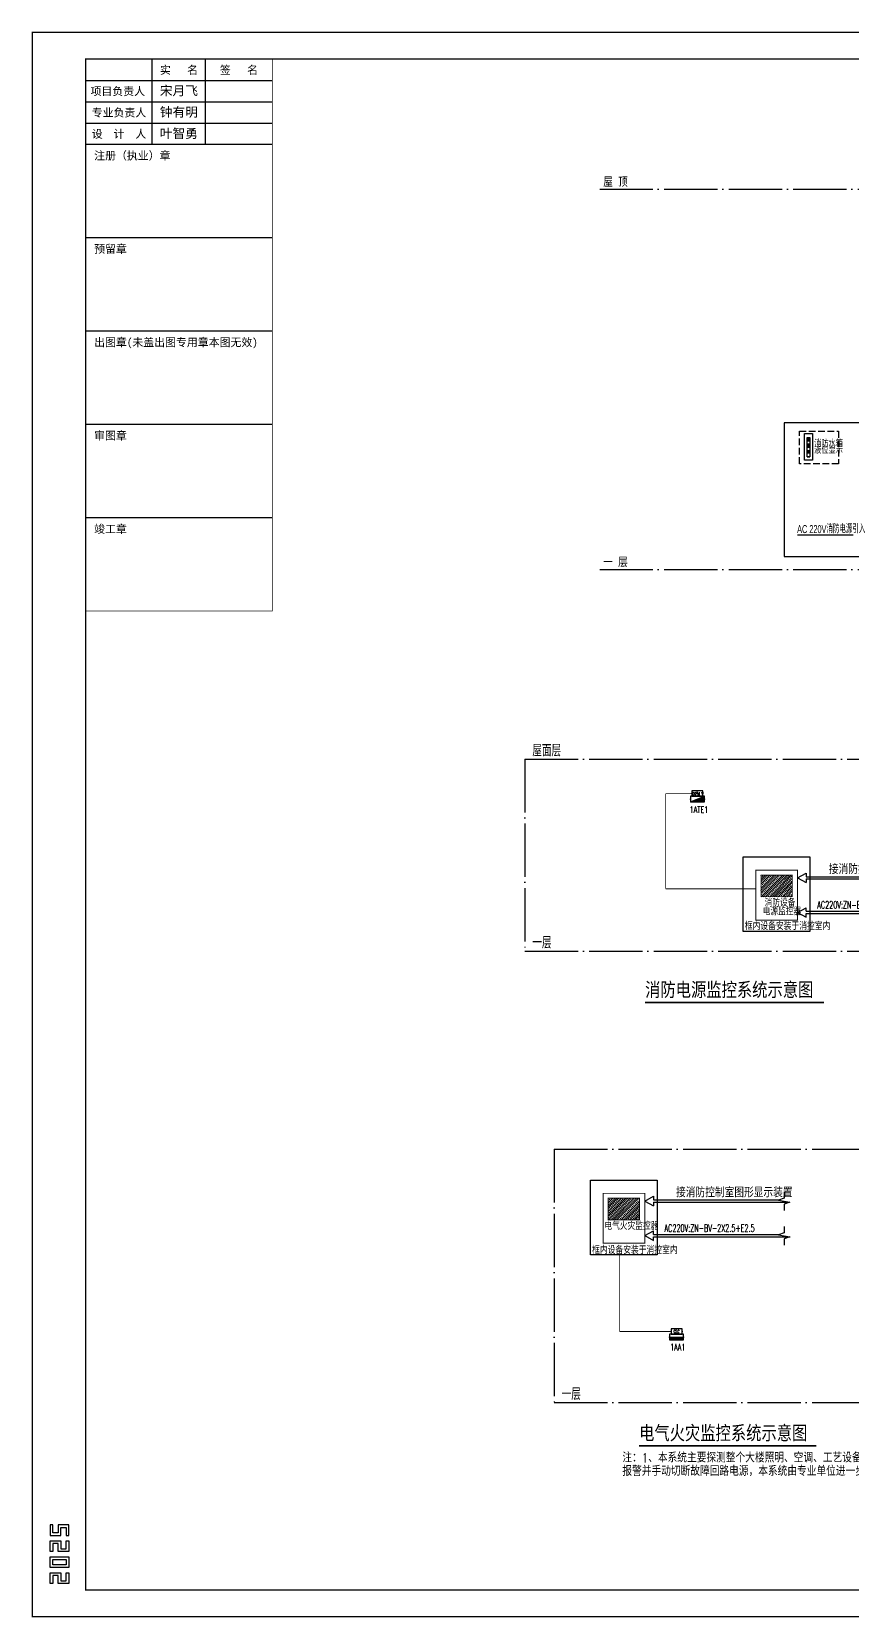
# Model space of a CAD drawing. Extents: x -1396510 to 1250330, y -1892470 to 1623980.
# Drawn here: x -561415 to -530634, y -751045 to -691595 of the extents above; entities that cross this region are included whole.
import ezdxf
from ezdxf.enums import TextEntityAlignment as Align

# ---------------------------------------------------------------- set-up
doc = ezdxf.new("R2010")
doc.units = 0
doc.header["$LTSCALE"] = 1000
doc.header["$MEASUREMENT"] = 0
doc.linetypes.add('DASH', pattern=[0.35, 0.25, -0.1])
doc.linetypes.add('DOTE', pattern=[2.42, 2, -0.2, 0.02, -0.2])
doc.layers.get('Defpoints').update_dxf_attribs({"color": 210})
for name, color, linetype in [('0-cxFrame', 155, 'Continuous'), ('DIM_SYMB', 3, 'Continuous'), ('EQUIP-消防', 3, 'Continuous'), ('EQUIP-箱柜', 3, 'Continuous'), ('qianming', 155, 'Continuous'), ('TEL_TEXT', 7, 'Continuous'), ('WIRE-消防', 5, 'DASH'), ('电气', 7, 'Continuous'), ('电气标注', 6, 'Continuous'), ('电气系统图', 7, 'Continuous')]:
    doc.layers.add(name, color=color, linetype=linetype)
doc.layers.add('0-cxText', color=131, linetype='Continuous', lineweight=25)
doc.styles.add('-黑体', font='simhei.ttf', dxfattribs={"width": 0.8})
doc.styles.add('_TEL_DIM', font='SIMPLEX', dxfattribs={"width": 0.8, "height": 3.5, "bigfont": 'HZTXT'})
doc.styles.add('cx_biaoti', font='')
doc.styles.add('cx_tuming', font='simhei.ttf')
doc.styles.add('cx_tuqian1', font='')
doc.styles.add('HZTXT5', font='aa.shx', dxfattribs={"width": 0.7, "bigfont": 'hztxt.shx'})
doc.styles.add('TG_LINETYPE', font='SIMPLEX', dxfattribs={"width": 0.8, "height": 3, "bigfont": 'HZTXT'})
doc.styles.add('图框宋体', font='', dxfattribs={"width": 0.75})
doc.styles.add('黑体', font='simhei.ttf', dxfattribs={"height": 12})
doc.styles.get('cx_biaoti').set_extended_font_data('SimSun')
doc.styles.get('cx_tuqian1').set_extended_font_data('SimSun')
doc.styles.get('图框宋体').set_extended_font_data('SimSun')
doc.linetypes.add('TG_X', pattern='A,1,-0.3,["X",TG_LINETYPE,S=0.1,R=0,X=-0.25,Y=-0.15],0', length=1.3)
doc.linetypes.add('TG_Y', pattern='A,1,-0.3,["Y",TG_LINETYPE,S=0.1,R=0,X=-0.25,Y=-0.15],0', length=1.3)

# ---------------------------------------------------------------- blocks, each defined once
blk = doc.blocks.new('*X124')
at = {"color": 0}
for p, q in [((-247, 0), (-246, 2)), ((-212, 0), (-187, 25)), ((-177, 0), (-128, 49)), ((-141, 0), (-69, 72)), ((-106, 0), (-10, 96)), ((-71, 0), (49, 120)), ((-35, 0), (108, 143)), ((0, 0), (167, 167)), ((35, 0), (226, 190)), ((71, 0), (250, 179)), ((106, 0), (250, 144)), ((141, 0), (250, 109)), ((177, 0), (250, 73)), ((212, 0), (250, 38)), ((247, 0), (250, 3))]:
    blk.add_line(p, q, dxfattribs=at)
blk = doc.blocks.new('$equip$00002939')
for p, q in [((-0.75, 0.6), (-0.75, 0)), ((0.75, 0.6), (-0.75, 0.6)), ((-0.75, 0), (0.75, 0.6)), ((-0.75, 0), (0.75, 0)), ((0.75, 0), (0.75, 0.6))]:
    blk.add_line(p, q)
at = {"const_width": 0.0571}
blk.add_lwpolyline([(-0.75, 0.6), (-0.75, 0), (0.75, 0), (0.75, 0.6), (-0.75, 0.6), (-0.75, 0)], dxfattribs=at)
for p in [(-0.75, 0.3), (0, 0.6), (0, 0), (0.75, 0.3)]:
    blk.add_point(p)
blk.add_solid([(-0.75, 0), (0.75, 0), (0.75, 0.6)])
at = {"xscale": 0.00300000000061118, "yscale": 0.00300000000061118, "zscale": 0.00300000000061118}
blk.add_blockref('*X124', (0, 0), dxfattribs=at)
at = {"color": 7, "style": '_TEL_DIM', "flags": 1}
for tag in ['A', 'REMARK']:
    blk.add_attdef(tag, text='', height=0.00002, dxfattribs=at).set_placement((0, 0), align=Align.MIDDLE_CENTER)
blk = doc.blocks.new('$equip$00001927')
for p, q in [((0.65, 0.65), (-0.65, 0.65)), ((-0.65, 0.65), (-0.65, 0)), ((-0.65, 0), (0.65, 0)), ((0.65, 0), (0.65, 0.65))]:
    blk.add_line(p, q)
for p in [(-0.65, 0.33), (0, 0.65), (0, 0), (0.65, 0.33)]:
    blk.add_point(p)
at = {"color": 7, "style": '_TEL_DIM'}
blk.add_attdef('$TEXT$', text='', height=0.34, dxfattribs=at).set_placement((0.01, 0.34), align=Align.MIDDLE_CENTER)
at = {"color": 7, "style": '_TEL_DIM', "flags": 1}
blk.add_attdef('A', text='', height=0.00002, dxfattribs=at).set_placement((0, 0), align=Align.MIDDLE_CENTER)
blk = doc.blocks.new('*X128')
at = {"color": 0}
for p, q in [((-250, 33), (-183, 100)), ((-250, 68), (-218, 100)), ((-247, 0), (-147, 100)), ((-212, 0), (-112, 100)), ((-177, 0), (-77, 100)), ((-141, 0), (-41, 100)), ((-106, 0), (-6, 100)), ((-71, 0), (29, 100)), ((-35, 0), (65, 100)), ((0, 0), (100, 100)), ((35, 0), (135, 100)), ((71, 0), (171, 100)), ((106, 0), (206, 100)), ((141, 0), (241, 100)), ((177, 0), (250, 73)), ((212, 0), (250, 38)), ((247, 0), (250, 3))]:
    blk.add_line(p, q, dxfattribs=at)
blk = doc.blocks.new('$equip$00002929')
for p, q in [((-0.75, 0.6), (-0.75, 0)), ((0.75, 0.6), (-0.75, 0.6)), ((-0.75, 0.3), (0.75, 0.3)), ((-0.75, 0), (0.75, 0)), ((0.75, 0), (0.75, 0.6))]:
    blk.add_line(p, q)
for points, const_width in [([(-0.75, 0.15), (0.75, 0.15)], 0.3), ([(-0.75, 0.6), (-0.75, 0), (0.75, 0), (0.75, 0.6), (-0.75, 0.6), (-0.75, 0)], 0.0571)]:
    blk.add_lwpolyline(points, dxfattribs=dict(const_width=const_width))
for p in [(-0.75, 0.3), (0, 0.6), (0, 0), (0.75, 0.3)]:
    blk.add_point(p)
at = {"xscale": 0.00300000000061118, "yscale": 0.00300000000061118, "zscale": 0.00300000000061118}
blk.add_blockref('*X128', (0, 0), dxfattribs=at)
at = {"color": 7, "style": '_TEL_DIM', "flags": 1}
for tag in ['A', 'REMARK']:
    blk.add_attdef(tag, text='', height=0.00002, dxfattribs=at).set_placement((0, 0), align=Align.MIDDLE_CENTER)
blk = doc.blocks.new('zjcx_lan_xinxi(Dragon)')
for p, q in [((7000, -3200), (0, -3200)), ((7000, -6700), (0, -6700)), ((7000, -10200), (0, -10200)), ((7000, -13700), (0, -13700)), ((7000, -17200), (0, -17200))]:
    blk.add_line(p, q)
at = {"const_width": 25}
blk.add_lwpolyline([(0, -20700), (7000, -20700), (7000, 0), (0, 0)], close=True, dxfattribs=at)
for points in [[(2500, -3200), (2500, 0)], [(4500, -3200), (4500, 0)], [(0, -800), (7000, -800)], [(0, -1600), (7000, -1600)], [(0, -2400), (7000, -2400)]]:
    blk.add_lwpolyline(points)
for points in [[(7000, -3200), (7000, 0)], [(0, -3200), (7000, -3200)], [(0, -20700), (7000, -20700), (7000, -3200)], [(0, -20700), (7000, -20700)]]:
    blk.add_lwpolyline(points, dxfattribs=at)
at = {"style": '图框宋体'}
for s, p in [('实   名', (3500, -400)), ('签   名', (5750, -400)), ('项目负责人', (1204, -1200)), ('专业负责人', (1250, -2000)), ('设  计  人', (1250, -2800))]:
    blk.add_text(s, height=300, dxfattribs=at).set_placement(p, align=Align.MIDDLE)
for s, p in [('注册（执业）章', (318, -3771)), ('预留章', (318, -7271)), ('出图章(未盖出图专用章本图无效)', (318, -10771)), ('审图章', (318, -14271)), ('竣工章', (318, -17771))]:
    blk.add_text(s, height=300, dxfattribs=at).set_placement(p)
blk = doc.blocks.new('T-信息(Dragon)')
at = {"layer": '0-cxFrame'}
blk.add_blockref('zjcx_lan_xinxi(Dragon)', (0, 0), dxfattribs=at)
at = {"layer": 'qianming', "color": 3, "style": 'cx_biaoti'}
for s, p in [('宋月飞', (3497, -1185)), ('钟有明', (3497, -1985)), ('叶智勇', (3497, -2785))]:
    blk.add_text(s, height=350, dxfattribs=at).set_placement(p, align=Align.MIDDLE_CENTER)
blk = doc.blocks.new('TK22.A1 L(Dragon)')
at = {"layer": '0-cxFrame', "color": 7, "const_width": 0.5}
blk.add_lwpolyline([(0, 0), (-841, 0), (-841, 594), (0, 594)], close=True, dxfattribs=at)
at = {"layer": '0-cxFrame', "const_width": 0.5}
blk.add_lwpolyline([(-80, 10), (-821, 10), (-821, 584), (-80, 584)], close=True, dxfattribs=at)
at = {"layer": 'Defpoints', "color": 2}
for points in [[(-833.37, 34.37), (-834.37, 34.37), (-834.37, 30.37), (-830.37, 30.37), (-830.37, 33.37), (-828.37, 33.37), (-828.37, 30.37), (-827.37, 30.37), (-827.37, 34.37), (-831.37, 34.37), (-831.37, 31.37), (-833.37, 31.37), (-833.37, 34.37)], [(-833.37, 24.37), (-834.37, 24.37), (-834.37, 28.37), (-830.37, 28.37), (-830.37, 25.37), (-828.37, 25.37), (-828.37, 28.37), (-827.37, 28.37), (-827.37, 24.37), (-831.37, 24.37), (-831.37, 27.37), (-833.37, 27.37), (-833.37, 24.37)], [(-833.37, 12.37), (-834.37, 12.37), (-834.37, 16.37), (-830.37, 16.37), (-830.37, 13.37), (-828.37, 13.37), (-828.37, 16.37), (-827.37, 16.37), (-827.37, 12.37), (-831.37, 12.37), (-831.37, 15.37), (-833.37, 15.37), (-833.37, 12.37)]]:
    blk.add_lwpolyline(points, dxfattribs=at)
for points in [[(-834.37, 18.37), (-834.37, 22.37), (-827.37, 22.37), (-827.37, 18.37)], [(-833.37, 19.37), (-833.37, 21.37), (-828.37, 21.37), (-828.37, 19.37)]]:
    blk.add_lwpolyline(points, close=True, dxfattribs=at)
at = {"layer": '0-cxFrame', "xscale": 0.01, "yscale": 0.01, "zscale": 0.01}
blk.add_blockref('T-信息(Dragon)', (-821, 584), dxfattribs=at)
at = {"style": '黑体', "flags": 4}
blk.add_attdef('图幅', text='', height=3.3, dxfattribs=at).set_placement((-40, 3), align=Align.RIGHT)
at = {"layer": '0-cxText', "flags": 4}
for tag, height, style, p in [('建设单位', 3.5, 'cx_tuming', (-45, 240)), ('项目名称', 3.5, 'cx_tuming', (-45, 210)), ('子项名称', 3.5, 'cx_tuming', (-45, 180)), ('工程编号', 3.3, 'cx_tuqian1', (-35, 165)), ('图名1', 3.5, 'cx_tuming', (-45, 87)), ('图名2', 3.5, 'cx_tuming', (-45, 79)), ('图名3', 3.5, 'cx_tuming', (-45, 71)), ('出图日期', 3.3, 'cx_tuqian1', (-39, 60)), ('专业', 3.3, 'cx_tuqian1', (-55, 52)), ('图号', 3.3, 'cx_tuqian1', (-55, 44)), ('版次', 3.3, 'cx_tuqian1', (-20, 44))]:
    blk.add_attdef(tag, text='', height=height, dxfattribs=dict(at, style=style)).set_placement(p, align=Align.MIDDLE)
at = {"layer": 'Defpoints', "color": 6, "flags": 4}
for tag, height, style, p in [('tufu', 3.3, '黑体', (-12, 12)), ('dwfname', 4, 'cx_tuqian1', (-80, 3))]:
    blk.add_attdef(tag, text='', height=height, dxfattribs=dict(at, style=style)).set_placement(p, align=Align.RIGHT)

msp = doc.modelspace()

# ---------------------------------------------------------------- hatches: boundary and pattern name
at = {"layer": 'EQUIP-消防'}
h = msp.add_hatch(dxfattribs=at)
h.set_pattern_fill('天然石材', color=256, scale=42.75, style=0)
h.set_pattern_definition([(45, (-743184.61, -762209.15), (-80.40865, 80.40865), []), (45, (-743145.07, -762249.98), (-80.40865, 80.40865), [44.8875, -25.65])])
h.paths.add_polyline_path([(-534058.3, -723216.5), (-534058.3, -724027.3), (-532884.3, -724027.3), (-532884.3, -723216.5)])
h = msp.add_hatch(dxfattribs=at)
h.set_pattern_fill('天然石材', color=256, scale=42.75, style=0)
h.set_pattern_definition([(45, (-748913.3, -774326), (-80.40865, 80.40865), []), (45, (-748873.76, -774366.83), (-80.40865, 80.40865), [44.8875, -25.65])])
h.paths.add_polyline_path([(-539787, -735333.4), (-539787, -736144.2), (-538613, -736144.2), (-538613, -735333.4)])
at = {"layer": 'TEL_TEXT'}
h = msp.add_hatch(color=8, dxfattribs=at)
h.dxf.hatch_style = 1
h.paths.add_polyline_path([(-532331.8, -706813), (-532231.8, -706813), (-532231.8, -706933), (-532331.8, -706933)])
h = msp.add_hatch(color=8, dxfattribs=at)
h.dxf.hatch_style = 1
h.paths.add_polyline_path([(-532331.8, -707053), (-532231.8, -707053), (-532231.8, -707173), (-532331.8, -707173)])
h = msp.add_hatch(color=8, dxfattribs=at)
h.dxf.hatch_style = 1
h.paths.add_polyline_path([(-532331.8, -707293), (-532231.8, -707293), (-532231.8, -707413), (-532331.8, -707413)])

# ---------------------------------------------------------------- linework, layer by layer
at = {"layer": 'DIM_SYMB', "const_width": 70}
for points in [[(-538405.4, -727996.3), (-531696.6, -727996.3)], [(-538630.8, -744616.2), (-531987.8, -744616.2)]]:
    msp.add_lwpolyline(points, dxfattribs=at)
at = {"layer": 'EQUIP-消防'}
for p, q in [((-532690.6, -723319.8), (-532366.9, -723142.1)), ((-532690.6, -723319.8), (-532366.9, -723497.6)), ((-532366.9, -723142.1), (-532366.9, -723278.2)), ((-532366.9, -723278.2), (-527829.6, -723278.2)), ((-532366.9, -723361.5), (-532366.9, -723497.6)), ((-532366.9, -723361.5), (-527478.6, -723361.5)), ((-532690.6, -724616.9), (-532366.9, -724439.1)), ((-532690.6, -724616.9), (-532366.9, -724794.6)), ((-532366.9, -724575.2), (-532366.9, -724439.1)), ((-532366.9, -724575.2), (-527829.6, -724575.2)), ((-532366.9, -724794.6), (-532366.9, -724658.5)), ((-532366.9, -724658.5), (-527434.5, -724658.5)), ((-538419.3, -735436.7), (-538095.6, -735258.9)), ((-538095.6, -735258.9), (-538095.6, -735395)), ((-538095.6, -735395), (-533360.6, -735395)), ((-538419.3, -735436.7), (-538095.6, -735614.4)), ((-538095.6, -735478.3), (-538095.6, -735614.4)), ((-538095.6, -735478.3), (-533009.5, -735478.3)), ((-538419.3, -736733.7), (-538095.6, -736556)), ((-538095.6, -736692.1), (-538095.6, -736556)), ((-538419.3, -736733.7), (-538095.6, -736911.5)), ((-538095.6, -736692.1), (-533360.6, -736692.1)), ((-538095.6, -736911.5), (-538095.6, -736775.3)), ((-538095.6, -736775.3), (-532965.5, -736775.3))]:
    msp.add_line(p, q, dxfattribs=at)
at = {"layer": 'EQUIP-消防', "const_width": 34.2}
for points in [[(-534253.3, -723797.3), (-534253.3, -724902.7), (-532689.3, -724902.7), (-532689.3, -723033.1), (-534253.3, -723033.1), (-534253.3, -723797.3)], [(-539982, -735914.1), (-539982, -737019.5), (-538418, -737019.5), (-538418, -735150), (-539982, -735150), (-539982, -735914.1)]]:
    msp.add_lwpolyline(points, dxfattribs=at)
for points in [[(-532884.3, -723216.5), (-534058.3, -723216.5), (-534058.3, -724027.3), (-532884.3, -724027.3)], [(-538613, -735333.4), (-539787, -735333.4), (-539787, -736144.2), (-538613, -736144.2)]]:
    msp.add_lwpolyline(points, close=True, dxfattribs=at)
at = {"layer": 'EQUIP-消防'}
for points in [[(-533190.1, -735095), (-533190.1, -735333), (-533400.1, -735409.4), (-532980.1, -735483.5), (-533190.1, -735558), (-533190.1, -735796)], [(-533190.1, -736392.1), (-533190.1, -736630), (-533400.1, -736706.5), (-532980.1, -736780.5), (-533190.1, -736855), (-533190.1, -737093)]]:
    msp.add_lwpolyline(points, dxfattribs=at)
at = {"layer": 'TEL_TEXT'}
for p, q in [((-532331.8, -706933), (-532231.8, -706933)), ((-532331.8, -707053), (-532231.8, -707053)), ((-532331.8, -707173), (-532231.8, -707173))]:
    msp.add_line(p, q, dxfattribs=at)
at = {"layer": 'TEL_TEXT', "color": 8}
for p, q in [((-532331.8, -707293), (-532231.8, -707293)), ((-532331.8, -707533), (-532231.8, -707533))]:
    msp.add_line(p, q, dxfattribs=at)
at = {"layer": 'TEL_TEXT', "color": 1, "linetype": 'DASH'}
msp.add_lwpolyline([(-532608.3, -706576.9), (-531147.7, -706576.9), (-531147.7, -707792), (-532608.3, -707792)], close=True, dxfattribs=at)
at = {"layer": 'TEL_TEXT'}
for points in [[(-532431.8, -706659), (-532131.8, -706659), (-532131.8, -707659), (-532431.8, -707659)], [(-532331.8, -706813), (-532231.8, -706813), (-532231.8, -707533), (-532331.8, -707533)], [(-534721.3, -722533.1), (-532221.3, -722533.1), (-532221.3, -725333.1), (-534721.3, -725333.1)], [(-540450, -734650), (-537950, -734650), (-537950, -737450), (-540450, -737450)]]:
    msp.add_lwpolyline(points, close=True, dxfattribs=at)
at = {"layer": 'WIRE-消防', "color": 1, "linetype": 'TG_X', "ltscale": 0.75, "const_width": 27}
for points in [[(-537634.5, -720160.5), (-536649.1, -720160.5)], [(-537634.5, -720160.5), (-537634.5, -723731.5)], [(-537634.5, -723731.5), (-534253.3, -723731.5)]]:
    msp.add_lwpolyline(points, dxfattribs=at)
at = {"layer": 'WIRE-消防', "color": 1, "linetype": 'TG_Y', "ltscale": 0.75, "const_width": 27}
for points in [[(-539360.8, -737450), (-539360.8, -740329.9)], [(-539360.8, -740329.9), (-537428.5, -740329.9)]]:
    msp.add_lwpolyline(points, dxfattribs=at)
at = {"layer": '电气', "color": 1}
msp.add_line((-532690.8, -710464.6), (-530600.8, -710464.6), dxfattribs=at)
at = {"layer": '电气系统图', "color": 1, "linetype": 'DOTE'}
for p, q in [((-540110, -697502), (-500750, -697502)), ((-540110, -711756.7), (-500750, -711756.7)), ((-542921, -718867.9), (-542921, -726067.9)), ((-542921, -718867.9), (-500838.5, -718867.9)), ((-542921, -718867.9), (-500838.5, -718867.9)), ((-542921, -726067.9), (-500838.5, -726067.9)), ((-542921, -726067.9), (-500838.5, -726067.9)), ((-541821.9, -733497.7), (-541821.9, -742997.8)), ((-541821.9, -733497.7), (-529646.5, -733497.7)), ((-541821.9, -733497.7), (-529646.5, -733497.7)), ((-541821.9, -742997.8), (-529646.5, -742997.8)), ((-541821.9, -742997.8), (-529646.5, -742997.8))]:
    msp.add_line(p, q, dxfattribs=at)
at = {"layer": '电气系统图'}
msp.add_lwpolyline([(-523715.5, -706255), (-533185.6, -706255), (-533185.6, -711277), (-523715.5, -711277)], close=True, dxfattribs=at)

# ---------------------------------------------------------------- block references
at = {"layer": '0-cxFrame', "xscale": 100, "yscale": 100, "zscale": 100}
msp.add_blockref('TK22.A1 L(Dragon)', (-477290, -751020), dxfattribs=at)
at = {"layer": 'EQUIP-消防'}
ref = msp.add_blockref('$equip$00001927', (-536444.3, -720262.9), dxfattribs=dict(at, xscale=315, yscale=315, zscale=315, rotation=1.121355686576122e-07))
ref.add_attrib('$TEXT$', 'RXPM V', dxfattribs={"layer": '0', "color": 7, "height": 118.12, "rotation": 0.000007, "style": '_TEL_DIM', "width": 0.6}).set_placement((-536444.3, -720160.5), align=Align.MIDDLE_CENTER)
ref = msp.add_blockref('$equip$00001927', (-537223.8, -740432.2), dxfattribs=dict(at, xscale=315, yscale=315, zscale=315, rotation=1.121355686576122e-07))
ref.add_attrib('$TEXT$', 'CLC', dxfattribs={"layer": '0', "color": 7, "height": 118.12, "rotation": 0.000007, "style": '_TEL_DIM', "width": 0.6}).set_placement((-537223.8, -740329.9), align=Align.MIDDLE_CENTER)
at = {"layer": 'EQUIP-箱柜', "xscale": 350.0000000000001, "yscale": 350.0000000000001, "zscale": 350.0000000000001, "rotation": 1.121355609031169e-07}
for name, p in [('$equip$00002939', (-536444.3, -720472.9)), ('$equip$00002929', (-537223.8, -740642.2))]:
    msp.add_blockref(name, p, dxfattribs=at)

# ---------------------------------------------------------------- texts
at = {"layer": 'DIM_SYMB', "color": 7, "style": '-黑体', "width": 0.8}
for s, p in [('消防电源监控系统示意图', (-538405.4, -727773.6)), ('电气火灾监控系统示意图', (-538630.8, -744393.5))]:
    msp.add_text(s, height=525.738, rotation=0.000007, dxfattribs=at).set_placement(p)
at = {"layer": 'TEL_TEXT', "style": '_TEL_DIM', "width": 0.8}
for s, height, p in [('消防水箱', 250, (-532065.4, -707162.9)), ('液位显示', 250, (-532063.8, -707412.9)), ('注：1、本系统主要探测整个大楼照明、空调、工艺设备配电系统的漏电，', 350, (-539258.5, -745237)), ('报警并手动切断故障回路电源，本系统由专业单位进一步深化完成。', 350, (-539258.5, -745740))]:
    msp.add_text(s, height=height, dxfattribs=at).set_placement(p)
at = {"layer": 'TEL_TEXT', "style": '_TEL_DIM'}
for s, height, rotation, width, p in [('接消防控制室图形显示装置', 350, 0, 0.8, (-531514.3, -723178.2)), ('消防设备', 267.75, 0.000007, 0.8, (-533923.8, -724395)), ('电源监控器', 267.75, 0.000007, 0.8, (-533995.1, -724718.5)), ('AC220V:ZN-BV-2x2.5+E2.5', 280, 0, 0.6, (-531949.6, -724475.2)), ('接消防控制室图形显示装置', 350, 0, 0.8, (-537243, -735295)), ('电气火灾监控器', 267.75, 0.000007, 0.8, (-539932.8, -736511.9)), ('AC220V:ZN-BV-2X2.5+E2.5', 280, 0, 0.6, (-537678.3, -736592.1))]:
    msp.add_text(s, height=height, rotation=rotation, dxfattribs=dict(at, width=width)).set_placement(p)
at = {"layer": '电气标注', "color": 210, "style": 'HZTXT5', "width": 0.6}
msp.add_text('AC 220V消防电源引入', height=300, rotation=0.000007, dxfattribs=at).set_placement((-532703.3, -710393.8))
at = {"layer": '电气系统图', "style": '_TEL_DIM'}
for s, height, width, p in [('屋 顶', 360, 0.8, (-539975, -697412)), ('一 层', 360, 0.8, (-539975, -711666.7)), ('屋面层', 450, 0.8, (-542636.1, -718767.9, 3328.5)), ('1ATE1', 240, 0.6, (-536733, -720888.7)), ('框内设备安装于消控室内', 270, 0.8, (-534665.3, -725270.7)), ('一层', 450, 0.8, (-542636.1, -725967.9, 3328.5)), ('框内设备安装于消控室内', 270, 0.8, (-540394, -737419.7)), ('1AA1', 240, 0.6, (-537465.9, -741035.9)), ('一层', 450, 0.8, (-541537, -742897.8, 3328.5))]:
    msp.add_text(s, height=height, rotation=0, dxfattribs=dict(at, width=width)).set_placement(p)

doc.saveas('drawing.dxf')
